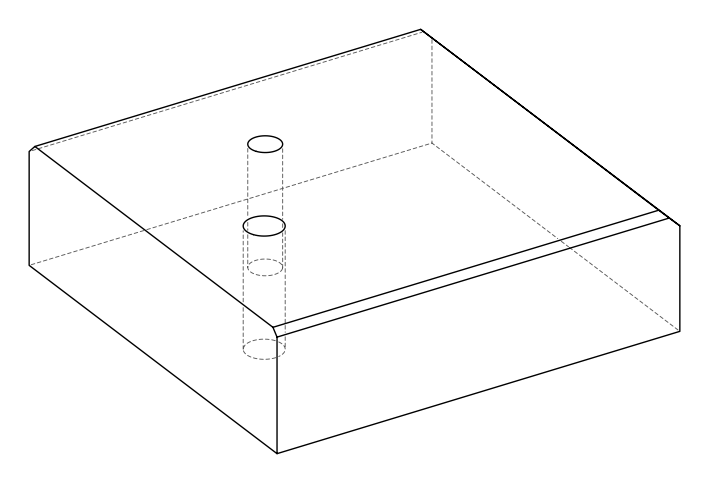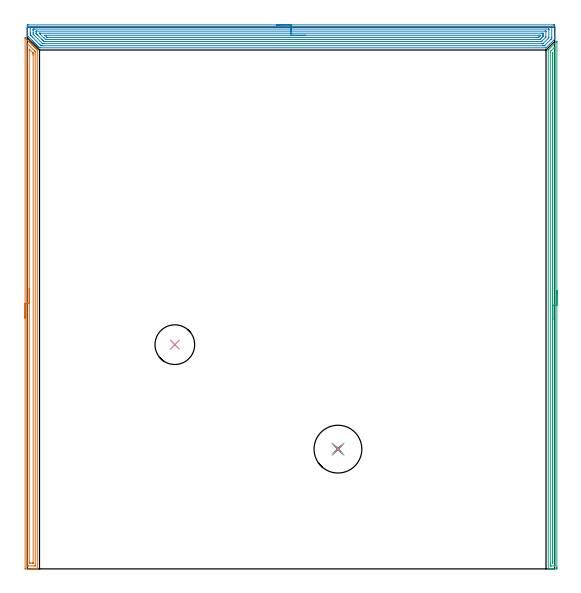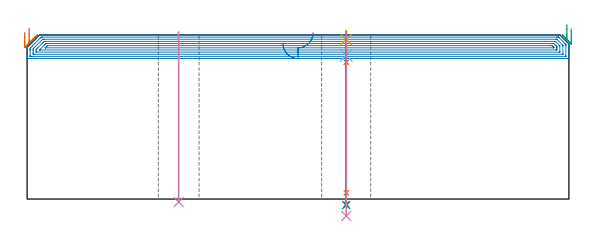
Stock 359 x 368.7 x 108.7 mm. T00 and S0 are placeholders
(PLAN: 10 operations, 6 tool changes, 37.3 min)
(1 AREA_MILL | FG_CHAMFER_SURFACE | UGT0205_001 | 8.82 min | 12625 mm3)
(2 AREA_MILL_1 | FG_CHAMFER_SURFACE_1 | UGT0205_001 | 17.33 min | 43318 mm3)
(3 AREA_MILL_2 | FG_CHAMFER_SURFACE_2 | UGT0205_001 | 8.7 min | 6179 mm3)
(4 INDEXABLE_INSERT_DRILL_THROUGH_HOLE_FROM_SOLID | STEP1HOLE | NXT0302_025 | 0.45 min | 62189 mm3)
(5 SPOT_DRILL | STEP1HOLE_1 | NXT0321_9005460120000 | 0.05 min | 185 mm3)
(6 DRILL_BLIND_HOLE_INTO_CENTER | STEP1HOLE_1 | NXT0301_061 | 0.06 min | 662 mm3)
(7 GUN_DRILL_THROUGH_HOLE | STEP1HOLE_1 | UGT0307_005 | 0.53 min | 5177 mm3)
(8 DRILL_TO_ENLARGE_THROUGH_HOLE | STEP1HOLE_1 | NXT0301_102 | 0.46 min | 9503 mm3)
(9 DRILL_TO_ENLARGE_THROUGH_HOLE_1 | STEP1HOLE_1 | NXT0301_102 | 0.46 min | 0 mm3)
(10 DRILL_TO_ENLARGE_THROUGH_HOLE_2 | STEP1HOLE_1 | UGT0301_001 | 0.49 min | 74610 mm3)
(TOOL UGT0205_001 | Chamfer Mill 20 x 3 x 45 deg. | D20 FL50 Z2)
(TOOL NXT0302_025 | Index. Insert Drill 27mm [880-D2700L32-05] | D27 PA176 FL135 Z2)
(TOOL NXT0321_9005460120000 | NC Spot Drill, 142deg, 12mm, Carbide, Uncoated | D12 PA142 FL30 Z2)
(TOOL NXT0301_061 | Carbide Drill 9mm [860.1-0900-027A1-MM 2214] | D9 PA140 FL47 Z2)
(TOOL UGT0307_005 | Gun Drill 8.3 mm | D8.3 PA130 FL24 Z1)
(TOOL NXT0301_102 | Carbide Drill 13.5mm [860.1-1350-108A1-MM 2214] | D13.5 PA140 FL123 Z2)
(TOOL UGT0301_001 | Twist Drill 32.5 mm | D32.5 PA118 FL185 Z2)
(OP 1 AREA_MILL)
G17 G21 G94 G90
T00 M6
G54
G17 G0 G90 X-1.5 Y170.7 S1061 M3
G43 Z118.7 H0
Z110.4
G94 G1 Y170.738 Z109.528 F250.
Y170.852 Z108.664
Y171.041 Z107.812
Y171.303 Z106.98
Y171.637 Z106.174
Y172.04 Z105.4
Y172.509 Z104.664
Y173.04 Z103.972
Y173.629 Z103.329
Y174.272 Z102.74
Y174.964 Z102.209
Y175.7 Z101.74
Y176.474 Z101.337
Y177.28 Z101.003
Y178.112 Z100.741
Y178.964 Z100.552
Y179.828 Z100.438
Y180.7 Z100.4
Y361.169
X-1.494 Y361.373 Z100.403
X-1.492 Y361.381 Z100.404
X-1.472 Y361.373 Z100.425
X-1.024 Y360.924 Z100.876
X-0.914 Y360.815 Z100.983
X-0.877 Y360.777 Z101.022
X1.165 Y358.736 Z103.062
X1.208 Y358.692 Z103.107
X1.418 Y358.483 Z103.317
X1.462 Y358.439 Z103.359
X1.506 Y358.394 Z103.405
X1.714 Y358.187 Z103.613
X1.759 Y358.142 Z103.656
X1.804 Y358.096 Z103.703
X2.01 Y357.89 Z103.909
X2.056 Y357.845 Z103.953
X2.102 Y357.798 Z104.001
X2.306 Y357.594 Z104.205
X2.353 Y357.548 Z104.25
X2.4 Y357.5 Z104.299
X2.602 Y357.298 Z104.501
X2.65 Y357.251 Z104.547
X2.698 Y357.203 Z104.597
X2.898 Y357.002 Z104.797
X2.947 Y356.954 Z104.844
X2.996 Y356.905 Z104.895
X3.195 Y356.706 Z105.094
X3.244 Y356.657 Z105.141
X3.294 Y356.607 Z105.193
X3.491 Y356.41 Z105.39
X3.541 Y356.36 Z105.438
X3.592 Y356.309 Z105.491
X3.787 Y356.114 Z105.686
X3.838 Y356.063 Z105.735
X3.89 Y356.011 Z105.789
X4.083 Y355.817 Z105.982
X4.135 Y355.766 Z106.032
X4.187 Y355.713 Z106.086
X4.379 Y355.521 Z106.278
X4.432 Y355.469 Z106.329
X4.485 Y355.415 Z106.384
X4.675 Y355.225 Z106.574
X4.729 Y355.172 Z106.626
X4.783 Y355.117 Z106.682
X4.971 Y354.929 Z106.87
X5.026 Y354.875 Z106.923
X5.081 Y354.819 Z106.98
X5.268 Y354.633 Z107.167
X5.323 Y354.578 Z107.22
X5.379 Y354.521 Z107.278
X5.564 Y354.337 Z107.463
X5.62 Y354.281 Z107.517
X5.677 Y354.224 Z107.576
X5.86 Y354.041 Z107.759
X5.917 Y353.984 Z107.814
X5.975 Y353.926 Z107.874
X6.156 Y353.745 Z108.055
X6.214 Y353.687 Z108.111
X6.523 Y353.377 Z108.423
X6.796 Y353.095 Z108.69
X6.8 Y352.734 Z108.7
Y0.176
X6.797 Y0.01 Z108.688
X6.747 Y0.007 Z108.638
X6.339 Y0. Z108.238
X6.025 Z107.924
X5.323 Z107.218
X4.081 Z105.978
X3.541 Z105.436
X2.821 Z104.716
X-1.185 Z100.712
X-1.492 Y0.01 Z100.406
X-1.499 Y0.316 Z100.399
X-1.5 Y180.7 Z100.4
X-0.086 Z101.814
Y357.265
X-0.085 Y357.328 Z101.815
X-0.081 Y357.453 Z101.819
X-0.078 Y357.518 Z101.822
X-0.064 Y357.507 Z101.836
X-0.023 Y357.47 Z101.877
X0.247 Y357.203 Z102.147
X4.716 Y352.734 Z106.616
X5.323 Y352.124 Z107.223
X5.356 Y352.087 Z107.256
X5.371 Y352.068 Z107.271
X5.379 Y352.027 Z107.279
X5.383 Y351.903 Z107.283
X5.385 Y351.84 Z107.285
Y2.348
X5.384 Y2.285 Z107.284
X5.379 Y2.16 Z107.279
X5.368 Y2.01 Z107.268
X5.323 Y2.008 Z107.223
X4.84 Y2.001 Z106.74
X0.868 Y2. Z102.768
X0.384 Y2.001 Z102.284
X-0.023 Y2.008 Z101.877
X-0.075 Y2.01 Z101.825
X-0.082 Y2.222 Z101.818
X-0.085 Y2.347 Z101.815
Y2.41
X-0.086 Y2.473 Z101.814
Y180.7
X1.328 Z103.228
X1.329 Y352.734 Z103.229
X1.33 Y353.164 Z103.23
X1.334 Y353.628 Z103.234
X1.335 Y353.651 Z103.235
X1.367 Y353.628 Z103.267
X1.759 Y353.24 Z103.659
X3.541 Y351.459 Z105.441
X3.796 Y351.201 Z105.696
X3.922 Y351.07 Z105.822
X3.952 Y351.037 Z105.852
X3.964 Y351.006 Z105.864
X3.966 Y350.947 Z105.866
X3.97 Y350.516 Z105.87
X3.971 Y350.053 Z105.871
Y349.621
Y4.197
X3.969 Y4.09 Z105.869
X3.967 Y4.037 Z105.867
X3.965 Y4.017 Z105.865
X3.934 Y4.01 Z105.834
X3.736 Y4.002 Z105.636
X1.956 Y4. Z103.856
X1.759 Y4.001 Z103.659
X1.562 Y4.003 Z103.462
X1.431 Y4.006 Z103.331
X1.335 Y4.011 Z103.235
X1.333 Y4.054 Z103.233
X1.331 Y4.197 Z103.231
X1.329 Y4.629 Z103.229
X1.328 Y180.7 Z103.228
Y181.572 Z103.267
Y182.437 Z103.38
Y183.288 Z103.569
Y184.12 Z103.832
Y184.926 Z104.165
Y185.7 Z104.568
Y186.436 Z105.037
Y187.128 Z105.568
Y187.771 Z106.157
Y188.36 Z106.801
Y188.892 Z107.493
Y189.36 Z108.228
Y189.763 Z109.002
Y190.097 Z109.808
Y190.359 Z110.64
Y190.548 Z111.492
Y190.662 Z112.357
Y190.7 Z113.228
G0 Z118.7
M5
M2
(OP 2 AREA_MILL_1)
G17 G21 G94 G90
T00 M6
G54
G17 G0 G90 X169.45 Y370.2 S1061 M3
G43 Z118.7 H0
Z103.1
G94 G1 X169.488 Z102.228 F250.
X169.602 Z101.364
X169.791 Z100.512
X170.053 Z99.68
X170.387 Z98.874
X170.79 Z98.1
X171.259 Z97.364
X171.79 Z96.672
X172.379 Z96.029
X173.022 Z95.44
X173.714 Z94.909
X174.45 Z94.44
X175.224 Z94.037
X176.03 Z93.703
X176.862 Z93.441
X177.714 Z93.252
X178.578 Z93.138
X179.45 Z93.1
X357.902
X358.271 Y370.199 Z93.101
X358.638 Y370.196 Z93.102
X358.89 Y370.193 Z93.105
X358.9 Y369.838 Z93.46
Y363.713 Z99.582
Y362.318 Z100.979
Y361.962 Z101.333
Y361.252 Z102.047
Y361.005 Z102.295
X358.898 Y360.564 Z102.727
X358.89 Y360.498 Z102.793
X358.826 Y360.423 Z102.87
X358.754 Y360.353 Z102.944
X358.718 Y360.317 Z102.98
X353.354 Y354.954 Z108.346
X353.049 Y354.651 Z108.646
X352.994 Y354.604 Z108.689
X352.907 Y354.6 Z108.7
X8.676
X8.306 Y354.599 Z108.684
X8.195 Y354.706 Z108.587
X7.952 Y354.948 Z108.352
X7.895 Y355.005 Z108.295
X7.782 Y355.118 Z108.18
X7.447 Y355.453 Z107.847
X7.185 Y355.714 Z107.585
X7.061 Y355.837 Z107.459
X6.725 Y356.175 Z107.125
X6.513 Y356.387 Z106.912
X6.291 Y356.608 Z106.69
X6.186 Y356.712 Z106.584
X5.75 Y357.15 Z106.15
X5.311 Y357.587 Z105.709
X5.08 Y357.82 Z105.48
X4.436 Y358.462 Z104.834
X4.257 Y358.643 Z104.657
X4.205 Y358.695 Z104.605
X3.561 Y359.337 Z103.96
X3.435 Y359.465 Z103.835
X0.307 Y362.592 Z100.706
X0.182 Y362.718 Z100.58
X0.065 Y362.838 Z100.461
X0.01 Y362.895 Z100.402
X0.001 Y363.191 Z100.103
X0. Y363.548 Z99.751
Y363.877 Z99.423
Y364.588 Z98.708
Y365.818 Z97.479
Y367.213 Z96.083
Y367.828 Z95.468
Y369.578 Z93.719
X0.004 Y369.838 Z93.459
X0.01 Y370.193 Z93.104
X0.262 Y370.197 Z93.102
X0.629 Y370.2 Z93.1
X179.45
Y368.786 Z94.514
X356.665 Y368.785 Z94.515
X356.84 Y368.782 Z94.518
X356.881 Y368.779 Z94.521
X356.891 Y368.775 Z94.525
X356.894 Y368.763 Z94.537
X356.897 Y368.728 Z94.572
X356.9 Y368.555 Z94.745
X356.899 Y361.555 Z101.745
X356.893 Y361.087 Z102.213
X356.89 Y360.986 Z102.314
X356.879 Y360.941 Z102.359
X356.85 Y360.908 Z102.392
X356.762 Y360.815 Z102.485
X356.483 Y360.533 Z102.767
X356.321 Y360.371 Z102.929
X352.34 Y356.391 Z106.909
X352.013 Y356.068 Z107.232
X351.961 Y356.023 Z107.277
X351.921 Y356.02 Z107.28
X351.829 Y356.017 Z107.283
X351.119 Y356.014 Z107.286
X350.937
X10.282 Y356.015 Z107.285
X9.57 Y356.019 Z107.281
X9.382 Y356.021 Z107.279
X8.676 Y356.676 Z106.624
X3.387 Y361.962 Z101.338
X2.512 Y362.838 Z100.462
X2.417 Y362.934 Z100.366
X2.033 Y363.329 Z99.971
X2.01 Y363.713 Z99.587
X2.003 Y364.118 Z99.182
X2.001 Y364.588 Z98.712
X2. Y364.996 Z98.304
Y368.088 Z95.212
Y368.496 Z94.804
X2.002 Y368.632 Z94.668
X2.007 Y368.74 Z94.56
X2.01 Y368.772 Z94.528
X2.02 Y368.779 Z94.521
X2.061 Y368.78 Z94.52
X2.417 Y368.785 Z94.515
X2.598 Y368.786 Z94.514
X3.311
X179.45
Y367.372 Z95.928
X354.534 Y367.371 Z95.929
X354.695 Y367.369 Z95.931
X354.856 Y367.365 Z95.935
X354.891 Y367.362 Z95.938
X354.894 Y367.333 Z95.967
X354.898 Y367.28 Z96.02
X354.899 Y367.213 Z96.087
X354.9 Y367.012 Z96.288
X354.899 Y361.763 Z101.537
X354.894 Y361.561 Z101.739
X354.89 Y361.429 Z101.871
X354.872 Y361.383 Z101.917
X354.845 Y361.353 Z101.947
X354.695 Y361.195 Z102.105
X351.088 Y357.587 Z105.713
X350.992 Y357.494 Z105.806
X350.949 Y357.456 Z105.844
X350.931 Y357.442 Z105.858
X350.872 Y357.435 Z105.865
X350.549 Y357.431 Z105.869
X350.386 Y357.429 Z105.871
X11.358 Y357.428 Z105.872
X10.625 Y357.43 Z105.87
X10.464 Y357.433 Z105.867
X10.412 Y357.435 Z105.865
X10.376 Y357.441 Z105.859
X10.345 Y357.468 Z105.832
X10.219 Y357.587 Z105.713
X9.57 Y358.23 Z105.07
X4.962 Y362.838 Z100.462
X4.205 Y363.597 Z99.703
X4.098 Y363.713 Z99.587
X4.01 Y363.815 Z99.485
X4.004 Y363.909 Z99.391
X4.001 Y364.588 Z98.712
X4. Y364.788 Z98.512
Y366.338 Z96.962
Y366.538 Z96.762
X4.004 Y367.213 Z96.087
X4.007 Y367.313 Z95.987
X4.01 Y367.358 Z95.942
X4.049 Y367.365 Z95.935
X5.099 Y367.371 Z95.929
X179.45 Y367.372 Z95.928
Y365.957 Z97.343
X352.401
X352.751 Y365.956 Z97.344
X352.804 Y365.955 Z97.345
X352.859 Y365.95 Z97.35
X352.89 Y365.943 Z97.357
X352.892 Y365.895 Z97.405
X352.9 Y365.469 Z97.831
X352.899 Y361.962 Z101.338
X352.89 Y361.856 Z101.444
X352.81 Y361.769 Z101.531
X352.683 Y361.635 Z101.665
X352.518 Y361.468 Z101.832
X350.224 Y359.173 Z104.127
X349.98 Y358.935 Z104.365
X349.909 Y358.869 Z104.431
X349.88 Y358.85 Z104.45
X349.831 Y358.847 Z104.453
X349.33 Y358.844 Z104.456
X343.183 Y358.843 Z104.457
X11.863
X11.611 Y358.844 Z104.456
X11.485 Y358.847 Z104.453
X11.426 Y358.849 Z104.451
X11.358 Y358.901 Z104.399
X10.914 Y359.337 Z103.963
X10.464 Y359.785 Z103.515
X10.036 Y360.212 Z103.088
X6.887 Y363.361 Z99.939
X6.539 Y363.713 Z99.587
X6.206 Y364.053 Z99.247
X6.01 Y364.258 Z99.042
X6.006 Y364.364 Z98.936
X6. Y364.581 Z98.719
Y365.456 Z97.844
X6.008 Y365.897 Z97.403
X6.01 Y365.945 Z97.355
X6.08 Y365.95 Z97.35
X6.214 Y365.955 Z97.345
X6.383 Y365.957 Z97.343
X179.45
Y364.543 Z98.757
X350.27
X350.66 Y364.539 Z98.761
X350.855 Y364.536 Z98.764
X350.891 Y364.532 Z98.768
X350.894 Y364.498 Z98.802
X350.896 Y364.443 Z98.857
X350.9 Y363.927 Z99.373
Y363.713 Z99.587
Y363.052 Z100.248
X350.899 Y362.838 Z100.462
X350.897 Y362.507 Z100.793
X350.893 Y362.342 Z100.958
X350.89 Y362.302 Z100.998
X350.872 Y362.28 Z101.02
X350.836 Y362.239 Z101.061
X350.564 Y361.962 Z101.338
X350.396 Y361.794 Z101.506
X349.512 Y360.91 Z102.39
X349.33 Y360.729 Z102.571
X349.066 Y360.471 Z102.829
X348.855 Y360.265 Z103.035
X348.436 Y360.258 Z103.042
X348.39 Y360.257 Z103.043
X13.1
X12.677 Y360.261 Z103.039
X12.469 Y360.264 Z103.036
X12.252 Y360.457 Z102.843
X11.613 Y361.087 Z102.213
X11.358 Y361.34 Z101.96
X8.676 Y364.023 Z99.277
X8.284 Y364.419 Z98.881
X8.204 Y364.502 Z98.798
X8.176 Y364.534 Z98.766
X8.2 Y364.536 Z98.764
X8.294 Y364.539 Z98.761
X8.676 Y364.543 Z98.757
X8.721
X179.45
Y363.129 Z100.171
X348.734 Y363.128 Z100.172
X348.819 Y363.127 Z100.173
X348.87 Y363.124 Z100.176
X348.89 Y363.122 Z100.178
X348.892 Y363.109 Z100.191
X348.893 Y362.989 Z100.311
X348.89 Y362.838 Z100.462
X348.871 Y362.731 Z100.569
X348.803 Y362.658 Z100.642
X348.714 Y362.565 Z100.735
X348.436 Y362.284 Z101.016
X348.273 Y362.122 Z101.178
X348.111 Y361.962 Z101.338
X347.825 Y361.685 Z101.615
X347.542 Y361.678 Z101.622
X346.944 Y361.673 Z101.627
X346.648 Y361.672 Z101.628
X346.052 Y361.671 Z101.629
X14.04 Y361.672 Z101.628
X13.743 Y361.674 Z101.626
X13.545 Y361.677 Z101.623
X13.48 Y361.68 Z101.62
X13.453 Y361.702 Z101.598
X13.398 Y361.754 Z101.546
X13.185 Y361.962 Z101.338
X13.146 Y362.001 Z101.299
X12.252 Y362.896 Z100.404
X12.109 Y363.042 Z100.258
X12.042 Y363.113 Z100.187
X12.034 Y363.125 Z100.175
X12.035 Y363.126 Z100.174
X12.054 Y363.127 Z100.173
X12.103 Y363.128 Z100.172
X12.252 Y363.129 Z100.171
X179.45
X180.322 Z100.209
X181.187 Z100.323
X182.038 Z100.512
X182.87 Z100.774
X183.676 Z101.108
X184.45 Z101.511
X185.186 Z101.98
X185.878 Z102.511
X186.521 Z103.1
X187.11 Z103.743
X187.642 Z104.435
X188.11 Z105.171
X188.513 Z105.945
X188.847 Z106.751
X189.109 Z107.583
X189.298 Z108.435
X189.412 Z109.3
X189.45 Z110.171
G0 Z118.7
M5
M2
(OP 3 AREA_MILL_2)
G17 G21 G94 G90
T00 M6
G54
G17 G0 G90 X360.4 Y189.5 S1061 M3
G43 Z118.7 H0
Z112.8
G94 G1 Y189.462 Z111.928 F250.
Y189.348 Z111.064
Y189.159 Z110.212
Y188.897 Z109.38
Y188.563 Z108.574
Y188.16 Z107.8
Y187.692 Z107.064
Y187.161 Z106.372
Y186.571 Z105.729
Y185.928 Z105.14
Y185.236 Z104.608
Y184.5 Z104.14
Y183.726 Z103.737
Y182.92 Z103.403
Y182.088 Z103.141
Y181.237 Z102.952
Y180.372 Z102.838
Y179.5 Z102.8
Y1.187
X360.399 Y0.632 Z102.801
X360.397 Y0.296 Z102.802
X360.393 Y0.01 Z102.804
X360.069 Y0. Z103.128
X357.45 Z105.745
X356.065 Z107.131
X355.704 Z107.491
X354.774 Z108.426
X354.637 Z108.556
X354.606 Z108.586
X354.503 Y0.01 Z108.688
X354.5 Y0.184 Z108.7
Y353.002
X354.504 Y353.095 Z108.689
X354.546 Y353.144 Z108.65
X354.78 Y353.38 Z108.42
X359.632 Y358.234 Z103.564
X359.767 Y358.368 Z103.431
X359.93 Y358.531 Z103.268
X360.069 Y358.671 Z103.127
X360.214 Y358.816 Z102.984
X360.361 Y358.966 Z102.829
X360.392 Y358.985 Z102.798
X360.395 Y358.983 Z102.795
X360.399 Y358.892 Z102.799
X360.4 Y358.854 Z102.8
Y179.5
X358.986 Z104.214
X358.985 Y2.637 Z104.215
X358.983 Y2.421 Z104.217
X358.979 Y2.082 Z104.221
X358.973 Y2.01 Z104.227
X358.87 Y2.005 Z104.33
X358.732 Y2.001 Z104.468
X356.577 Y2. Z106.623
X356.113 Y2.002 Z107.087
X355.96 Y2.007 Z107.24
X355.93 Y2.01 Z107.27
X355.921 Y2.062 Z107.279
X355.917 Y2.202 Z107.283
X355.916 Y2.421 Z107.284
X355.914 Y3.1 Z107.286
Y3.315
Y351.214
X355.916 Y351.891 Z107.284
X355.919 Y352. Z107.281
X355.921 Y352.049 Z107.279
X355.968 Y352.108 Z107.232
X356.273 Y352.42 Z106.927
X356.577 Y352.727 Z106.623
X356.713 Y352.863 Z106.487
X358.48 Y354.63 Z104.72
X358.641 Y354.791 Z104.559
X358.753 Y354.9 Z104.447
X358.927 Y355.066 Z104.273
X358.979 Y355.108 Z104.221
X358.982 Y355.01 Z104.218
X358.985 Y354.791 Z104.215
Y354.601
X358.986 Y179.5 Z104.214
X357.572 Z105.628
X357.571 Y4.209 Z105.629
X357.57 Y4.086 Z105.63
X357.568 Y4.044 Z105.632
X357.565 Y4.017 Z105.635
X357.551 Y4.01 Z105.649
X357.45 Y4.007 Z105.75
X357.382 Y4.008 Z105.818
X357.336 Y4.012 Z105.864
X357.333 Y4.085 Z105.867
X357.33 Y4.209 Z105.87
X357.329 Y4.333 Z105.871
Y350.568
X357.331 Y350.818 Z105.869
X357.335 Y350.983 Z105.865
X357.337 Y351.027 Z105.863
X357.343 Y351.037 Z105.857
X357.361 Y351.059 Z105.839
X357.45 Y351.151 Z105.75
X357.481 Y351.182 Z105.719
X357.515 Y351.214 Z105.685
X357.542 Y351.231 Z105.658
X357.566 Y351.24 Z105.634
X357.567 Y351.214 Z105.633
X357.57 Y351.14 Z105.63
X357.571 Y351.089 Z105.629
X357.572 Y350.319 Z105.628
Y179.5
Y178.629 Z105.666
Y177.764 Z105.78
Y176.912 Z105.969
Y176.08 Z106.232
Y175.274 Z106.565
Y174.5 Z106.968
Y173.764 Z107.437
Y173.072 Z107.968
Y172.429 Z108.557
Y171.84 Z109.201
Y171.309 Z109.893
Y170.84 Z110.628
Y170.437 Z111.402
Y170.103 Z112.208
Y169.841 Z113.04
Y169.652 Z113.892
Y169.538 Z114.757
Y169.5 Z115.628
G0 Z118.7
M5
M2
(OP 4 INDEXABLE_INSERT_DRILL_THROUGH_HOLE_FROM_SOLID)
G17 G21 G94 G90
T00 M6
G54
G17 G0 G90 X100.4 Y152.6 S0 M3
G43 Z118.7 H1
G94 G81 G98 Z-1.971 F250. R110.7
G80
M5
M2
(OP 5 SPOT_DRILL)
G17 G21 G94 G90
T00 M6
G54
G17 G0 G90 X211.4 Y81.5 S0 M3
G43 Z118.7 H0
G94 G81 G98 Z105.7 F250. R111.7
G80
M5
M2
(OP 6 DRILL_BLIND_HOLE_INTO_CENTER)
G17 G21 G94 G90
T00 M6
G54
G17 G0 G90 X211.4 Y81.5 S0 M3
G43 Z118.7 H1
G94 G81 G98 Z95.2 F250. R110.7
G80
M5
M2
(OP 7 GUN_DRILL_THROUGH_HOLE)
G17 G21 G94 G90
T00 M6
G54
G17 G0 G90 X211.4 Y81.5 M8
G43 Z118.7 H0
Z105.204
S716 M3
G94 G1 Z90.625 F125. M26
G4 X.084
Z4.15 F250.
G4 X.084
Z-3.435 F125.
G4 X.084
M5
M9
G0 Z105.204
Z118.7
M2
(OP 8 DRILL_TO_ENLARGE_THROUGH_HOLE)
G17 G21 G94 G90
T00 M6
G54
G17 G0 G90 X211.4 Y81.5 S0 M3
G43 Z118.7 H1
G94 G73 G98 Z-3.957 F250. Q12.517 R110.7
G80
M5
M2
(OP 9 DRILL_TO_ENLARGE_THROUGH_HOLE_1)
G17 G21 G94 G90
T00 M6
G54
G17 G0 G90 X211.4 Y81.5 S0 M3
G43 Z118.7 H1
G94 G73 G98 Z-3.957 F250. Q12.517 R110.7
G80
M5
M2
(OP 10 DRILL_TO_ENLARGE_THROUGH_HOLE_2)
G17 G21 G94 G90
T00 M6
G54
G17 G0 G90 X211.4 Y81.5 S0 M3
G43 Z118.7 H0
G94 G73 G98 Z-11.264 F250. Q29.991 R110.7
G80
M5
M2
